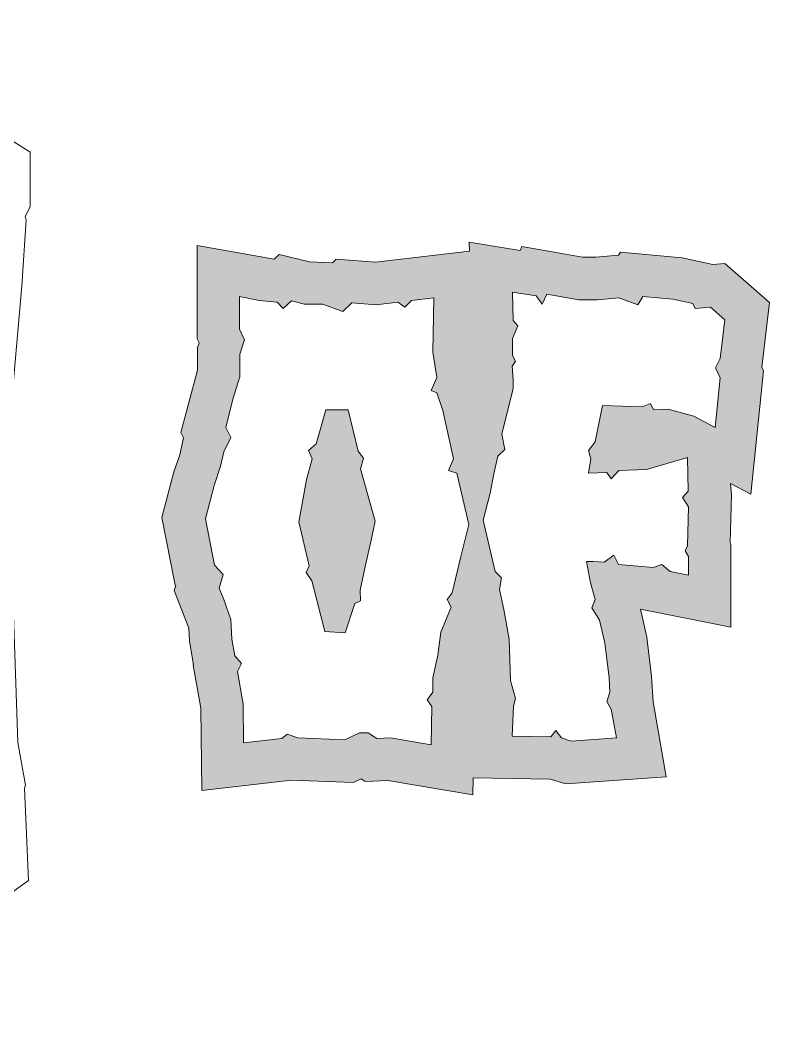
# Model space of a CAD drawing. Header units: inches. Extents: x -5.25 to 4.1, y -1.02 to 4.
# Drawn here: x -4.0489 to -3.8547, y 0.7598 to 1.0171 of the extents above; entities that cross this region are included whole.
import ezdxf

# ---------------------------------------------------------------- set-up
doc = ezdxf.new("R2010")
doc.units = ezdxf.units.IN
doc.header["$MEASUREMENT"] = 0
doc.layers.add('Layer 1', color=7, linetype='Continuous', lineweight=0)

# ---------------------------------------------------------------- blocks, each defined once
blk = doc.blocks.new('Block_45')
at = {"layer": 'Layer 1', "true_color": 0x231f20, "transparency": 33554687}
h = blk.add_hatch(color=250, dxfattribs=at)
h.dxf.hatch_style = 2
edge = h.paths.add_edge_path()
edge.add_spline(control_points=[(-3.87067, 0.93097), (-3.87067, 0.93097), (-3.87183, 0.92857), (-3.87183, 0.92857), (-3.87183, 0.92857), (-3.87067, 0.92602), (-3.87067, 0.92602), (-3.87067, 0.92602), (-3.87196, 0.91343), (-3.87196, 0.91343), (-3.87196, 0.91343), (-3.8774, 0.9163), (-3.8774, 0.9163), (-3.8774, 0.9163), (-3.88388, 0.91805), (-3.88388, 0.91805), (-3.88388, 0.91805), (-3.88763, 0.91789), (-3.88763, 0.91789), (-3.88763, 0.91789), (-3.88841, 0.91949), (-3.88841, 0.91949), (-3.88841, 0.91949), (-3.89049, 0.91869), (-3.89049, 0.91869), (-3.89049, 0.91869), (-3.90059, 0.91901), (-3.90059, 0.91901), (-3.90059, 0.91901), (-3.90253, 0.90976), (-3.90253, 0.90976), (-3.90253, 0.90976), (-3.90421, 0.90753), (-3.90421, 0.90753), (-3.90421, 0.90753), (-3.90357, 0.90546), (-3.90357, 0.90546), (-3.90357, 0.90546), (-3.90421, 0.90179), (-3.90421, 0.90179), (-3.90421, 0.90179), (-3.89955, 0.90195), (-3.89955, 0.90195), (-3.89955, 0.90195), (-3.89839, 0.90036), (-3.89839, 0.90036), (-3.89839, 0.90036), (-3.89644, 0.90243), (-3.89644, 0.90243), (-3.89644, 0.90243), (-3.88945, 0.90275), (-3.88945, 0.90275), (-3.88945, 0.90275), (-3.87896, 0.90578), (-3.87896, 0.90578), (-3.87896, 0.90578), (-3.87883, 0.89717), (-3.87883, 0.89717), (-3.87883, 0.89717), (-3.88025, 0.89558), (-3.88025, 0.89558), (-3.88025, 0.89558), (-3.8787, 0.89318), (-3.8787, 0.89318), (-3.8787, 0.89318), (-3.87896, 0.8833), (-3.87896, 0.8833), (-3.87896, 0.8833), (-3.87961, 0.88202), (-3.87961, 0.88202), (-3.87961, 0.88202), (-3.8787, 0.88059), (-3.8787, 0.88059), (-3.8787, 0.88059), (-3.8787, 0.87581), (-3.8787, 0.87581), (-3.8787, 0.87581), (-3.88336, 0.87676), (-3.88336, 0.87676), (-3.88336, 0.87676), (-3.88556, 0.87852), (-3.88556, 0.87852), (-3.88556, 0.87852), (-3.88776, 0.87772), (-3.88776, 0.87772), (-3.88776, 0.87772), (-3.89657, 0.87852), (-3.89657, 0.87852), (-3.89657, 0.87852), (-3.89774, 0.88091), (-3.89774, 0.88091), (-3.89774, 0.88091), (-3.9002, 0.87915), (-3.9002, 0.87915), (-3.9002, 0.87915), (-3.90292, 0.87931), (-3.90292, 0.87931), (-3.90292, 0.87931), (-3.90473, 0.87931), (-3.90473, 0.87931), (-3.90473, 0.87931), (-3.9037, 0.87389), (-3.9037, 0.87389), (-3.9037, 0.87389), (-3.90253, 0.86959), (-3.90253, 0.86959), (-3.90253, 0.86959), (-3.90331, 0.86752), (-3.90331, 0.86752), (-3.90331, 0.86752), (-3.90137, 0.86433), (-3.90137, 0.86433), (-3.90137, 0.86433), (-3.90007, 0.85859), (-3.90007, 0.85859), (-3.90007, 0.85859), (-3.8989, 0.84966), (-3.8989, 0.84966), (-3.8989, 0.84966), (-3.89878, 0.84599), (-3.89878, 0.84599), (-3.89878, 0.84599), (-3.89955, 0.8436), (-3.89955, 0.8436), (-3.89955, 0.8436), (-3.89839, 0.84169), (-3.89839, 0.84169), (-3.89839, 0.84169), (-3.89709, 0.83436), (-3.89709, 0.83436), (-3.89709, 0.83436), (-3.90862, 0.83356), (-3.90862, 0.83356), (-3.90862, 0.83356), (-3.91108, 0.83436), (-3.91108, 0.83436), (-3.91108, 0.83436), (-3.9125, 0.83627), (-3.9125, 0.83627), (-3.9125, 0.83627), (-3.9138, 0.83467), (-3.9138, 0.83467), (-3.9138, 0.83467), (-3.92365, 0.83483), (-3.92365, 0.83483), (-3.92365, 0.83483), (-3.92326, 0.84248), (-3.92326, 0.84248), (-3.92326, 0.84248), (-3.92274, 0.8444), (-3.92274, 0.8444), (-3.92274, 0.8444), (-3.92403, 0.84902), (-3.92403, 0.84902), (-3.92403, 0.84902), (-3.92442, 0.85954), (-3.92442, 0.85954), (-3.92442, 0.85954), (-3.92572, 0.86704), (-3.92572, 0.86704), (-3.92572, 0.86704), (-3.92688, 0.87214), (-3.92688, 0.87214), (-3.92688, 0.87214), (-3.92636, 0.87517), (-3.92636, 0.87517), (-3.92636, 0.87517), (-3.92792, 0.87676), (-3.92792, 0.87676), (-3.92792, 0.87676), (-3.93103, 0.88984), (-3.93103, 0.88984), (-3.93103, 0.88984), (-3.92921, 0.89669), (-3.92921, 0.89669), (-3.92921, 0.89669), (-3.92831, 0.90163), (-3.92831, 0.90163), (-3.92831, 0.90163), (-3.92727, 0.9061), (-3.92727, 0.9061), (-3.92727, 0.9061), (-3.92546, 0.90785), (-3.92546, 0.90785), (-3.92546, 0.90785), (-3.92624, 0.91168), (-3.92624, 0.91168), (-3.92624, 0.91168), (-3.92338, 0.92331), (-3.92338, 0.92331), (-3.92338, 0.92331), (-3.92338, 0.92555), (-3.92338, 0.92555), (-3.92338, 0.92555), (-3.92365, 0.92905), (-3.92365, 0.92905), (-3.92365, 0.92905), (-3.92274, 0.93033), (-3.92274, 0.93033), (-3.92274, 0.93033), (-3.92352, 0.93176), (-3.92352, 0.93176), (-3.92352, 0.93176), (-3.92352, 0.93607), (-3.92352, 0.93607), (-3.92352, 0.93607), (-3.92222, 0.93926), (-3.92222, 0.93926), (-3.92222, 0.93926), (-3.92338, 0.94069), (-3.92338, 0.94069), (-3.92338, 0.94069), (-3.92352, 0.94787), (-3.92352, 0.94787), (-3.92352, 0.94787), (-3.91756, 0.94691), (-3.91756, 0.94691), (-3.91756, 0.94691), (-3.916, 0.94484), (-3.916, 0.94484), (-3.916, 0.94484), (-3.91484, 0.94739), (-3.91484, 0.94739), (-3.91484, 0.94739), (-3.90668, 0.94595), (-3.90668, 0.94595), (-3.90668, 0.94595), (-3.90188, 0.94595), (-3.90188, 0.94595), (-3.90188, 0.94595), (-3.89644, 0.94643), (-3.89644, 0.94643), (-3.89644, 0.94643), (-3.89165, 0.94468), (-3.89165, 0.94468), (-3.89165, 0.94468), (-3.89036, 0.94675), (-3.89036, 0.94675), (-3.89036, 0.94675), (-3.88271, 0.94611), (-3.88271, 0.94611), (-3.88271, 0.94611), (-3.87766, 0.94499), (-3.87766, 0.94499), (-3.87766, 0.94499), (-3.87701, 0.94372), (-3.87701, 0.94372), (-3.87701, 0.94372), (-3.87313, 0.94404), (-3.87313, 0.94404), (-3.87313, 0.94404), (-3.8695, 0.94085), (-3.8695, 0.94085), (-3.8695, 0.94085), (-3.87067, 0.93097), (-3.87067, 0.93097)], knot_values=[0, 0, 0, 0, 1, 1, 1, 2, 2, 2, 3, 3, 3, 4, 4, 4, 5, 5, 5, 6, 6, 6, 7, 7, 7, 8, 8, 8, 9, 9, 9, 10, 10, 10, 11, 11, 11, 12, 12, 12, 13, 13, 13, 14, 14, 14, 15, 15, 15, 16, 16, 16, 17, 17, 17, 18, 18, 18, 19, 19, 19, 20, 20, 20, 21, 21, 21, 22, 22, 22, 23, 23, 23, 24, 24, 24, 25, 25, 25, 26, 26, 26, 27, 27, 27, 28, 28, 28, 29, 29, 29, 30, 30, 30, 31, 31, 31, 32, 32, 32, 33, 33, 33, 34, 34, 34, 35, 35, 35, 36, 36, 36, 37, 37, 37, 38, 38, 38, 39, 39, 39, 40, 40, 40, 41, 41, 41, 42, 42, 42, 43, 43, 43, 44, 44, 44, 45, 45, 45, 46, 46, 46, 47, 47, 47, 48, 48, 48, 49, 49, 49, 50, 50, 50, 51, 51, 51, 52, 52, 52, 53, 53, 53, 54, 54, 54, 55, 55, 55, 56, 56, 56, 57, 57, 57, 58, 58, 58, 59, 59, 59, 60, 60, 60, 61, 61, 61, 62, 62, 62, 63, 63, 63, 64, 64, 64, 65, 65, 65, 66, 66, 66, 67, 67, 67, 68, 68, 68, 69, 69, 69, 70, 70, 70, 71, 71, 71, 72, 72, 72, 73, 73, 73, 74, 74, 74, 75, 75, 75, 76, 76, 76, 77, 77, 77, 78, 78, 78, 79, 79, 79, 80, 80, 80, 81, 81, 81, 82, 82, 82, 83, 83, 83, 84, 84, 84, 85, 85, 85, 85], degree=3, periodic=0)
edge = h.paths.add_edge_path()
edge.add_spline(control_points=[(-3.93672, 0.88059), (-3.93672, 0.88059), (-3.93892, 0.87134), (-3.93892, 0.87134), (-3.93892, 0.87134), (-3.94022, 0.86959), (-3.94022, 0.86959), (-3.94022, 0.86959), (-3.93918, 0.86768), (-3.93918, 0.86768), (-3.93918, 0.86768), (-3.94177, 0.8613), (-3.94177, 0.8613), (-3.94177, 0.8613), (-3.94255, 0.8554), (-3.94255, 0.8554), (-3.94255, 0.8554), (-3.94384, 0.84966), (-3.94384, 0.84966), (-3.94384, 0.84966), (-3.94384, 0.84599), (-3.94384, 0.84599), (-3.94384, 0.84599), (-3.94527, 0.84408), (-3.94527, 0.84408), (-3.94527, 0.84408), (-3.9441, 0.84233), (-3.9441, 0.84233), (-3.9441, 0.84233), (-3.94423, 0.8326), (-3.94423, 0.8326), (-3.94423, 0.8326), (-3.95459, 0.83436), (-3.95459, 0.83436), (-3.95459, 0.83436), (-3.95809, 0.83419), (-3.95809, 0.83419), (-3.95809, 0.83419), (-3.96029, 0.83563), (-3.96029, 0.83563), (-3.96029, 0.83563), (-3.9625, 0.83563), (-3.9625, 0.83563), (-3.9625, 0.83563), (-3.96625, 0.83388), (-3.96625, 0.83388), (-3.96625, 0.83388), (-3.97817, 0.83436), (-3.97817, 0.83436), (-3.97817, 0.83436), (-3.98089, 0.83531), (-3.98089, 0.83531), (-3.98089, 0.83531), (-3.98232, 0.83419), (-3.98232, 0.83419), (-3.98232, 0.83419), (-3.99203, 0.83308), (-3.99203, 0.83308), (-3.99203, 0.83308), (-3.99216, 0.84296), (-3.99216, 0.84296), (-3.99216, 0.84296), (-3.99358, 0.85125), (-3.99358, 0.85125), (-3.99358, 0.85125), (-3.99255, 0.85332), (-3.99255, 0.85332), (-3.99255, 0.85332), (-3.99423, 0.85524), (-3.99423, 0.85524), (-3.99423, 0.85524), (-3.99501, 0.85954), (-3.99501, 0.85954), (-3.99501, 0.85954), (-3.99527, 0.86449), (-3.99527, 0.86449), (-3.99527, 0.86449), (-3.99708, 0.86959), (-3.99708, 0.86959), (-3.99708, 0.86959), (-3.99825, 0.87246), (-3.99825, 0.87246), (-3.99825, 0.87246), (-3.99721, 0.87597), (-3.99721, 0.87597), (-3.99721, 0.87597), (-3.99941, 0.87836), (-3.99941, 0.87836), (-3.99941, 0.87836), (-4.00174, 0.89015), (-4.00174, 0.89015), (-4.00174, 0.89015), (-3.99954, 0.8986), (-3.99954, 0.8986), (-3.99954, 0.8986), (-3.99786, 0.90354), (-3.99786, 0.90354), (-3.99786, 0.90354), (-3.99708, 0.90721), (-3.99708, 0.90721), (-3.99708, 0.90721), (-3.99527, 0.91088), (-3.99527, 0.91088), (-3.99527, 0.91088), (-3.99656, 0.91343), (-3.99656, 0.91343), (-3.99656, 0.91343), (-3.99475, 0.9206), (-3.99475, 0.9206), (-3.99475, 0.9206), (-3.99294, 0.92634), (-3.99294, 0.92634), (-3.99294, 0.92634), (-3.99294, 0.93208), (-3.99294, 0.93208), (-3.99294, 0.93208), (-3.99177, 0.93575), (-3.99177, 0.93575), (-3.99177, 0.93575), (-3.99307, 0.93846), (-3.99307, 0.93846), (-3.99307, 0.93846), (-3.99307, 0.94675), (-3.99307, 0.94675), (-3.99307, 0.94675), (-3.98802, 0.94579), (-3.98802, 0.94579), (-3.98802, 0.94579), (-3.98348, 0.94532), (-3.98348, 0.94532), (-3.98348, 0.94532), (-3.98193, 0.94372), (-3.98193, 0.94372), (-3.98193, 0.94372), (-3.97985, 0.94563), (-3.97985, 0.94563), (-3.97985, 0.94563), (-3.97649, 0.94484), (-3.97649, 0.94484), (-3.97649, 0.94484), (-3.97195, 0.94484), (-3.97195, 0.94484), (-3.97195, 0.94484), (-3.96677, 0.94292), (-3.96677, 0.94292), (-3.96677, 0.94292), (-3.96444, 0.94515), (-3.96444, 0.94515), (-3.96444, 0.94515), (-3.95822, 0.94468), (-3.95822, 0.94468), (-3.95822, 0.94468), (-3.95278, 0.94532), (-3.95278, 0.94532), (-3.95278, 0.94532), (-3.95097, 0.94404), (-3.95097, 0.94404), (-3.95097, 0.94404), (-3.94928, 0.94579), (-3.94928, 0.94579), (-3.94928, 0.94579), (-3.94359, 0.94643), (-3.94359, 0.94643), (-3.94359, 0.94643), (-3.94384, 0.93256), (-3.94384, 0.93256), (-3.94384, 0.93256), (-3.94281, 0.92618), (-3.94281, 0.92618), (-3.94281, 0.92618), (-3.94423, 0.92283), (-3.94423, 0.92283), (-3.94423, 0.92283), (-3.94281, 0.9222), (-3.94281, 0.9222), (-3.94281, 0.9222), (-3.94125, 0.91773), (-3.94125, 0.91773), (-3.94125, 0.91773), (-3.93853, 0.90546), (-3.93853, 0.90546), (-3.93853, 0.90546), (-3.93983, 0.90243), (-3.93983, 0.90243), (-3.93983, 0.90243), (-3.93776, 0.90179), (-3.93776, 0.90179), (-3.93776, 0.90179), (-3.93465, 0.88872), (-3.93465, 0.88872), (-3.93465, 0.88872), (-3.93672, 0.88059), (-3.93672, 0.88059)], knot_values=[0, 0, 0, 0, 1, 1, 1, 2, 2, 2, 3, 3, 3, 4, 4, 4, 5, 5, 5, 6, 6, 6, 7, 7, 7, 8, 8, 8, 9, 9, 9, 10, 10, 10, 11, 11, 11, 12, 12, 12, 13, 13, 13, 14, 14, 14, 15, 15, 15, 16, 16, 16, 17, 17, 17, 18, 18, 18, 19, 19, 19, 20, 20, 20, 21, 21, 21, 22, 22, 22, 23, 23, 23, 24, 24, 24, 25, 25, 25, 26, 26, 26, 27, 27, 27, 28, 28, 28, 29, 29, 29, 30, 30, 30, 31, 31, 31, 32, 32, 32, 33, 33, 33, 34, 34, 34, 35, 35, 35, 36, 36, 36, 37, 37, 37, 38, 38, 38, 39, 39, 39, 40, 40, 40, 41, 41, 41, 42, 42, 42, 43, 43, 43, 44, 44, 44, 45, 45, 45, 46, 46, 46, 47, 47, 47, 48, 48, 48, 49, 49, 49, 50, 50, 50, 51, 51, 51, 52, 52, 52, 53, 53, 53, 54, 54, 54, 55, 55, 55, 56, 56, 56, 57, 57, 57, 58, 58, 58, 59, 59, 59, 60, 60, 60, 61, 61, 61, 62, 62, 62, 63, 63, 63, 64, 64, 64, 64], degree=3, periodic=0)
edge = h.paths.add_edge_path()
edge.add_spline(control_points=[(-3.85812, 0.94522), (-3.85812, 0.94522), (-3.86945, 0.95518), (-3.86945, 0.95518), (-3.86945, 0.95518), (-3.87255, 0.95492), (-3.87255, 0.95492), (-3.87255, 0.95492), (-3.88038, 0.95665), (-3.88038, 0.95665), (-3.88038, 0.95665), (-3.89602, 0.95805), (-3.89602, 0.95805), (-3.89602, 0.95805), (-3.89652, 0.95726), (-3.89652, 0.95726), (-3.89652, 0.95726), (-3.90235, 0.95675), (-3.90235, 0.95675), (-3.90235, 0.95675), (-3.90573, 0.95675), (-3.90573, 0.95675), (-3.90573, 0.95675), (-3.92118, 0.95946), (-3.92118, 0.95946), (-3.92118, 0.95946), (-3.92162, 0.95849), (-3.92162, 0.95849), (-3.92162, 0.95849), (-3.93454, 0.96057), (-3.93454, 0.96057), (-3.93454, 0.96057), (-3.93453, 0.95829), (-3.93453, 0.95829), (-3.93453, 0.95829), (-3.95844, 0.95552), (-3.95844, 0.95552), (-3.95844, 0.95552), (-3.96842, 0.95628), (-3.96842, 0.95628), (-3.96842, 0.95628), (-3.96936, 0.95538), (-3.96936, 0.95538), (-3.96936, 0.95538), (-3.97523, 0.95563), (-3.97523, 0.95563), (-3.97523, 0.95563), (-3.98296, 0.95746), (-3.98296, 0.95746), (-3.98296, 0.95746), (-3.98427, 0.95625), (-3.98427, 0.95625), (-3.98427, 0.95625), (-4.00386, 0.95978), (-4.00386, 0.95978), (-4.00386, 0.95978), (-4.00386, 0.93601), (-4.00386, 0.93601), (-4.00386, 0.93601), (-4.00335, 0.93495), (-4.00335, 0.93495), (-4.00335, 0.93495), (-4.00373, 0.93376), (-4.00373, 0.93376), (-4.00373, 0.93376), (-4.00373, 0.92801), (-4.00373, 0.92801), (-4.00373, 0.92801), (-4.00802, 0.91216), (-4.00802, 0.91216), (-4.00802, 0.91216), (-4.00734, 0.91082), (-4.00734, 0.91082), (-4.00734, 0.91082), (-4.00828, 0.90641), (-4.00828, 0.90641), (-4.00828, 0.90641), (-4.00976, 0.90208), (-4.00976, 0.90208), (-4.00976, 0.90208), (-4.01281, 0.89048), (-4.01281, 0.89048), (-4.01281, 0.89048), (-4.00941, 0.87328), (-4.00941, 0.87328), (-4.00941, 0.87328), (-4.00929, 0.87316), (-4.00929, 0.87316), (-4.00929, 0.87316), (-4.00967, 0.87189), (-4.00967, 0.87189), (-4.00967, 0.87189), (-4.00597, 0.86235), (-4.00597, 0.86235), (-4.00597, 0.86235), (-4.00579, 0.85897), (-4.00579, 0.85897), (-4.00579, 0.85897), (-4.00479, 0.85297), (-4.00479, 0.85297), (-4.00479, 0.85297), (-4.00482, 0.85291), (-4.00482, 0.85291), (-4.00482, 0.85291), (-4.00294, 0.84197), (-4.00294, 0.84197), (-4.00294, 0.84197), (-4.00267, 0.821), (-4.00267, 0.821), (-4.00267, 0.821), (-3.97978, 0.82362), (-3.97978, 0.82362), (-3.97978, 0.82362), (-3.96407, 0.82299), (-3.96407, 0.82299), (-3.96407, 0.82299), (-3.96209, 0.82391), (-3.96209, 0.82391), (-3.96209, 0.82391), (-3.96108, 0.82325), (-3.96108, 0.82325), (-3.96108, 0.82325), (-3.95525, 0.82352), (-3.95525, 0.82352), (-3.95525, 0.82352), (-3.93361, 0.81985), (-3.93361, 0.81985), (-3.93361, 0.81985), (-3.93352, 0.82419), (-3.93352, 0.82419), (-3.93352, 0.82419), (-3.91397, 0.82388), (-3.91397, 0.82388), (-3.91397, 0.82388), (-3.90996, 0.82264), (-3.90996, 0.82264), (-3.90996, 0.82264), (-3.88438, 0.82442), (-3.88438, 0.82442), (-3.88438, 0.82442), (-3.88776, 0.84356), (-3.88776, 0.84356), (-3.88776, 0.84356), (-3.88812, 0.85004), (-3.88812, 0.85004), (-3.88812, 0.85004), (-3.88937, 0.85999), (-3.88937, 0.85999), (-3.88937, 0.85999), (-3.89094, 0.86717), (-3.89094, 0.86717), (-3.89094, 0.86717), (-3.86791, 0.86258), (-3.86791, 0.86258), (-3.86791, 0.86258), (-3.86791, 0.88371), (-3.86791, 0.88371), (-3.86791, 0.88371), (-3.86814, 0.88408), (-3.86814, 0.88408), (-3.86814, 0.88408), (-3.86782, 0.89625), (-3.86782, 0.89625), (-3.86782, 0.89625), (-3.86806, 0.89918), (-3.86806, 0.89918), (-3.86806, 0.89918), (-3.86286, 0.89643), (-3.86286, 0.89643), (-3.86286, 0.89643), (-3.85963, 0.92784), (-3.85963, 0.92784), (-3.85963, 0.92784), (-3.86006, 0.92877), (-3.86006, 0.92877), (-3.86006, 0.92877), (-3.85812, 0.94522), (-3.85812, 0.94522)], knot_values=[0, 0, 0, 0, 1, 1, 1, 2, 2, 2, 3, 3, 3, 4, 4, 4, 5, 5, 5, 6, 6, 6, 7, 7, 7, 8, 8, 8, 9, 9, 9, 10, 10, 10, 11, 11, 11, 12, 12, 12, 13, 13, 13, 14, 14, 14, 15, 15, 15, 16, 16, 16, 17, 17, 17, 18, 18, 18, 19, 19, 19, 20, 20, 20, 21, 21, 21, 22, 22, 22, 23, 23, 23, 24, 24, 24, 25, 25, 25, 26, 26, 26, 27, 27, 27, 28, 28, 28, 29, 29, 29, 30, 30, 30, 31, 31, 31, 32, 32, 32, 33, 33, 33, 34, 34, 34, 35, 35, 35, 36, 36, 36, 37, 37, 37, 38, 38, 38, 39, 39, 39, 40, 40, 40, 41, 41, 41, 42, 42, 42, 43, 43, 43, 44, 44, 44, 45, 45, 45, 46, 46, 46, 47, 47, 47, 48, 48, 48, 49, 49, 49, 50, 50, 50, 51, 51, 51, 52, 52, 52, 53, 53, 53, 54, 54, 54, 55, 55, 55, 56, 56, 56, 57, 57, 57, 58, 58, 58, 59, 59, 59, 59], degree=3, periodic=0)
h = blk.add_hatch(color=250, dxfattribs=at)
h.dxf.hatch_style = 2
h.paths.add_polyline_path([(-3.96146, 0.90562), (-3.96288, 0.90737), (-3.96535, 0.91789), (-3.97105, 0.91789), (-3.97351, 0.90928), (-3.97545, 0.90753), (-3.97454, 0.90546), (-3.97597, 0.9002), (-3.97714, 0.89398), (-3.97791, 0.88936), (-3.97532, 0.87819), (-3.9761, 0.87645), (-3.97467, 0.87437), (-3.97338, 0.86943), (-3.97131, 0.86146), (-3.96612, 0.86114), (-3.96366, 0.86863), (-3.96224, 0.86927), (-3.96237, 0.87198), (-3.96094, 0.87836), (-3.95952, 0.88474), (-3.95848, 0.88952), (-3.96224, 0.90291)])
at = {"layer": 'Layer 1'}
blk.add_lwpolyline([(-3.96146, 0.90562), (-3.96288, 0.90737), (-3.96535, 0.91789), (-3.97105, 0.91789), (-3.97351, 0.90928), (-3.97545, 0.90753), (-3.97454, 0.90546), (-3.97597, 0.9002), (-3.97714, 0.89398), (-3.97791, 0.88936), (-3.97532, 0.87819), (-3.9761, 0.87645), (-3.97467, 0.87437), (-3.97338, 0.86943), (-3.97131, 0.86146), (-3.96612, 0.86114), (-3.96366, 0.86863), (-3.96224, 0.86927), (-3.96237, 0.87198), (-3.96094, 0.87836), (-3.95952, 0.88474), (-3.95848, 0.88952), (-3.96224, 0.90291)], close=True, dxfattribs=at)
for points, knots in [([(-4.04638, 0.98351), (-4.04638, 0.98351), (-4.05965, 0.99189), (-4.05965, 0.99189), (-4.05965, 0.99189), (-4.07271, 0.99696), (-4.07271, 0.99696), (-4.07271, 0.99696), (-4.07377, 0.99587), (-4.07377, 0.99587), (-4.07377, 0.99587), (-4.08448, 0.99731), (-4.08448, 0.99731), (-4.08448, 0.99731), (-4.10021, 0.998), (-4.10021, 0.998), (-4.10021, 0.998), (-4.10667, 0.99661), (-4.10667, 0.99661), (-4.10667, 0.99661), (-4.10825, 0.99617), (-4.10825, 0.99617), (-4.10825, 0.99617), (-4.10853, 0.99646), (-4.10853, 0.99646), (-4.10853, 0.99646), (-4.11326, 0.99601), (-4.11326, 0.99601), (-4.11326, 0.99601), (-4.11479, 0.99685), (-4.11479, 0.99685), (-4.11479, 0.99685), (-4.13177, 0.99685), (-4.13177, 0.99685), (-4.13177, 0.99685), (-4.13608, 0.99725), (-4.13608, 0.99725), (-4.13608, 0.99725), (-4.14036, 0.99865), (-4.14036, 0.99865), (-4.14036, 0.99865), (-4.14336, 0.99839), (-4.14336, 0.99839), (-4.14336, 0.99839), (-4.15756, 1.00338), (-4.15756, 1.00338), (-4.15756, 1.00338), (-4.15777, 1.0055), (-4.15777, 1.0055), (-4.15777, 1.0055), (-4.16035, 1.00436), (-4.16035, 1.00436), (-4.16035, 1.00436), (-4.16156, 1.00478), (-4.16156, 1.00478), (-4.16156, 1.00478), (-4.16157, 1.00382), (-4.16157, 1.00382), (-4.16157, 1.00382), (-4.17821, 0.99647), (-4.17821, 0.99647), (-4.17821, 0.99647), (-4.18999, 0.99593), (-4.18999, 0.99593), (-4.18999, 0.99593), (-4.19186, 0.99747), (-4.19186, 0.99747), (-4.19186, 0.99747), (-4.20029, 0.99558), (-4.20029, 0.99558), (-4.20029, 0.99558), (-4.2224, 0.99743), (-4.2224, 0.99743), (-4.2224, 0.99743), (-4.24903, 0.99547), (-4.24903, 0.99547), (-4.24903, 0.99547), (-4.24997, 0.99327), (-4.24997, 0.99327), (-4.24997, 0.99327), (-4.25497, 0.99224), (-4.25497, 0.99224), (-4.25497, 0.99224), (-4.27094, 0.98553), (-4.27094, 0.98553), (-4.27094, 0.98553), (-4.26892, 0.95231), (-4.26892, 0.95231), (-4.26892, 0.95231), (-4.26902, 0.95206), (-4.26902, 0.95206), (-4.26902, 0.95206), (-4.26382, 0.91528), (-4.26382, 0.91528), (-4.26382, 0.91528), (-4.2449, 0.92492), (-4.2449, 0.92492), (-4.2449, 0.92492), (-4.23575, 0.92737), (-4.23575, 0.92737), (-4.23575, 0.92737), (-4.2281, 0.92896), (-4.2281, 0.92896), (-4.2281, 0.92896), (-4.23361, 0.91905), (-4.23361, 0.91905), (-4.23361, 0.91905), (-4.23332, 0.91752), (-4.23332, 0.91752), (-4.23332, 0.91752), (-4.23407, 0.91701), (-4.23407, 0.91701), (-4.23407, 0.91701), (-4.24912, 0.88923), (-4.24912, 0.88923), (-4.24912, 0.88923), (-4.24962, 0.88613), (-4.24962, 0.88613), (-4.24962, 0.88613), (-4.25235, 0.88401), (-4.25235, 0.88401), (-4.25235, 0.88401), (-4.25834, 0.87262), (-4.25834, 0.87262), (-4.25834, 0.87262), (-4.26206, 0.86385), (-4.26206, 0.86385), (-4.26206, 0.86385), (-4.26223, 0.86358), (-4.26223, 0.86358), (-4.26223, 0.86358), (-4.26116, 0.87402), (-4.26116, 0.87402), (-4.26116, 0.87402), (-4.2604, 0.89256), (-4.2604, 0.89256), (-4.2604, 0.89256), (-4.26725, 0.91181), (-4.26725, 0.91181), (-4.26725, 0.91181), (-4.26869, 0.91873), (-4.26869, 0.91873), (-4.26869, 0.91873), (-4.27469, 0.94283), (-4.27469, 0.94283), (-4.27469, 0.94283), (-4.27515, 0.94647), (-4.27515, 0.94647), (-4.27515, 0.94647), (-4.27494, 0.9513), (-4.27494, 0.9513), (-4.27494, 0.9513), (-4.27746, 0.97463), (-4.27746, 0.97463), (-4.27746, 0.97463), (-4.27817, 0.97496), (-4.27817, 0.97496), (-4.27817, 0.97496), (-4.27632, 1.00141), (-4.27632, 1.00141), (-4.27632, 1.00141), (-4.31548, 0.99735), (-4.31548, 0.99735), (-4.31548, 0.99735), (-4.31574, 0.99694), (-4.31574, 0.99694), (-4.31574, 0.99694), (-4.31883, 0.99661), (-4.31883, 0.99661), (-4.31883, 0.99661), (-4.32891, 0.99708), (-4.32891, 0.99708), (-4.32891, 0.99708), (-4.33498, 0.99763), (-4.33498, 0.99763), (-4.33498, 0.99763), (-4.3358, 0.99927), (-4.3358, 0.99927), (-4.3358, 0.99927), (-4.35096, 0.99877), (-4.35096, 0.99877), (-4.35096, 0.99877), (-4.36783, 0.99661), (-4.36783, 0.99661), (-4.36783, 0.99661), (-4.36879, 0.99491), (-4.36879, 0.99491), (-4.36879, 0.99491), (-4.38474, 0.99004), (-4.38474, 0.99004), (-4.38474, 0.99004), (-4.39513, 0.98253), (-4.39513, 0.98253), (-4.39513, 0.98253), (-4.3917, 0.95673), (-4.3917, 0.95673), (-4.3917, 0.95673), (-4.39136, 0.95658), (-4.39136, 0.95658), (-4.39136, 0.95658), (-4.3915, 0.95367), (-4.3915, 0.95367), (-4.3915, 0.95367), (-4.38994, 0.93878), (-4.38994, 0.93878), (-4.38994, 0.93878), (-4.38896, 0.93823), (-4.38896, 0.93823), (-4.38896, 0.93823), (-4.38678, 0.91612), (-4.38678, 0.91612), (-4.38678, 0.91612), (-4.38179, 0.91768), (-4.38179, 0.91768), (-4.38179, 0.91768), (-4.38381, 0.90945), (-4.38381, 0.90945), (-4.38381, 0.90945), (-4.38558, 0.90538), (-4.38558, 0.90538), (-4.38558, 0.90538), (-4.39125, 0.92857), (-4.39125, 0.92857), (-4.39125, 0.92857), (-4.39223, 0.92943), (-4.39223, 0.92943), (-4.39223, 0.92943), (-4.39198, 0.93066), (-4.39198, 0.93066), (-4.39198, 0.93066), (-4.39654, 0.96069), (-4.39654, 0.96069), (-4.39654, 0.96069), (-4.39703, 0.96123), (-4.39703, 0.96123), (-4.39703, 0.96123), (-4.39617, 0.96393), (-4.39617, 0.96393), (-4.39617, 0.96393), (-4.3978, 0.97697), (-4.3978, 0.97697), (-4.3978, 0.97697), (-4.40334, 1.00392), (-4.40334, 1.00392), (-4.40334, 1.00392), (-4.42593, 0.99825), (-4.42593, 0.99825), (-4.42593, 0.99825), (-4.43648, 0.99599), (-4.43648, 0.99599), (-4.43648, 0.99599), (-4.44457, 0.9975), (-4.44457, 0.9975), (-4.44457, 0.9975), (-4.45608, 0.99638), (-4.45608, 0.99638), (-4.45608, 0.99638), (-4.46607, 0.99243), (-4.46607, 0.99243), (-4.46607, 0.99243), (-4.47288, 0.98492), (-4.47288, 0.98492), (-4.47288, 0.98492), (-4.47693, 0.98915), (-4.47693, 0.98915), (-4.47693, 0.98915), (-4.49023, 0.99905), (-4.49023, 0.99905), (-4.49023, 0.99905), (-4.49266, 0.99755), (-4.49266, 0.99755), (-4.49266, 0.99755), (-4.50662, 0.99966), (-4.50662, 0.99966), (-4.50662, 0.99966), (-4.51383, 0.99908), (-4.51383, 0.99908), (-4.51383, 0.99908), (-4.51997, 0.99967), (-4.51997, 0.99967), (-4.51997, 0.99967), (-4.52586, 0.99881), (-4.52586, 0.99881), (-4.52586, 0.99881), (-4.52674, 1.00039), (-4.52674, 1.00039), (-4.52674, 1.00039), (-4.54576, 0.99361), (-4.54576, 0.99361), (-4.54576, 0.99361), (-4.55435, 0.99018), (-4.55435, 0.99018), (-4.55435, 0.99018), (-4.57467, 0.98125), (-4.57467, 0.98125), (-4.57467, 0.98125), (-4.56908, 0.95144), (-4.56908, 0.95144), (-4.56908, 0.95144), (-4.56071, 0.91513), (-4.56071, 0.91513), (-4.56071, 0.91513), (-4.55613, 0.9173), (-4.55613, 0.9173), (-4.55613, 0.9173), (-4.56315, 0.89147), (-4.56315, 0.89147), (-4.56315, 0.89147), (-4.56146, 0.87034), (-4.56146, 0.87034), (-4.56146, 0.87034), (-4.56125, 0.86078), (-4.56125, 0.86078), (-4.56125, 0.86078), (-4.56158, 0.84988), (-4.56158, 0.84988), (-4.56158, 0.84988), (-4.56086, 0.84892), (-4.56086, 0.84892), (-4.56086, 0.84892), (-4.56174, 0.84401), (-4.56174, 0.84401), (-4.56174, 0.84401), (-4.56237, 0.83342), (-4.56237, 0.83342), (-4.56237, 0.83342), (-4.56128, 0.81342), (-4.56128, 0.81342), (-4.56128, 0.81342), (-4.56244, 0.8126), (-4.56244, 0.8126), (-4.56244, 0.8126), (-4.56092, 0.78399), (-4.56092, 0.78399), (-4.56092, 0.78399), (-4.52243, 0.78352), (-4.52243, 0.78352), (-4.52243, 0.78352), (-4.5222, 0.78385), (-4.5222, 0.78385), (-4.5222, 0.78385), (-4.49649, 0.78288), (-4.49649, 0.78288), (-4.49649, 0.78288), (-4.4966, 0.78497), (-4.4966, 0.78497), (-4.4966, 0.78497), (-4.46375, 0.78333), (-4.46375, 0.78333), (-4.46375, 0.78333), (-4.46333, 0.78385), (-4.46333, 0.78385), (-4.46333, 0.78385), (-4.43671, 0.78479), (-4.43671, 0.78479), (-4.43671, 0.78479), (-4.43671, 0.78497), (-4.43671, 0.78497), (-4.43671, 0.78497), (-4.40625, 0.78427), (-4.40625, 0.78427), (-4.40625, 0.78427), (-4.40589, 0.78488), (-4.40589, 0.78488), (-4.40589, 0.78488), (-4.38791, 0.7842), (-4.38791, 0.7842), (-4.38791, 0.7842), (-4.38791, 0.78386), (-4.38791, 0.78386), (-4.38791, 0.78386), (-4.35548, 0.78386), (-4.35548, 0.78386), (-4.35548, 0.78386), (-4.35514, 0.78461), (-4.35514, 0.78461), (-4.35514, 0.78461), (-4.34246, 0.78291), (-4.34246, 0.78291), (-4.34246, 0.78291), (-4.34077, 0.78487), (-4.34077, 0.78487), (-4.34077, 0.78487), (-4.32158, 0.78201), (-4.32158, 0.78201), (-4.32158, 0.78201), (-4.32174, 0.78449), (-4.32174, 0.78449), (-4.32174, 0.78449), (-4.29454, 0.78406), (-4.29454, 0.78406), (-4.29454, 0.78406), (-4.29375, 0.78496), (-4.29375, 0.78496), (-4.29375, 0.78496), (-4.28826, 0.78361), (-4.28826, 0.78361), (-4.28826, 0.78361), (-4.28576, 0.78464), (-4.28576, 0.78464), (-4.28576, 0.78464), (-4.26848, 0.78447), (-4.26848, 0.78447), (-4.26848, 0.78447), (-4.26828, 0.77856), (-4.26828, 0.77856), (-4.26828, 0.77856), (-4.25093, 0.78203), (-4.25093, 0.78203), (-4.25093, 0.78203), (-4.23609, 0.78333), (-4.23609, 0.78333), (-4.23609, 0.78333), (-4.22891, 0.78358), (-4.22891, 0.78358), (-4.22891, 0.78358), (-4.21799, 0.7833), (-4.21799, 0.7833), (-4.21799, 0.7833), (-4.21752, 0.78335), (-4.21752, 0.78335), (-4.21752, 0.78335), (-4.21693, 0.78191), (-4.21693, 0.78191), (-4.21693, 0.78191), (-4.18993, 0.78334), (-4.18993, 0.78334), (-4.18993, 0.78334), (-4.18298, 0.78423), (-4.18298, 0.78423), (-4.18298, 0.78423), (-4.17152, 0.78686), (-4.17152, 0.78686), (-4.17152, 0.78686), (-4.17116, 0.78786), (-4.17116, 0.78786), (-4.17116, 0.78786), (-4.16587, 0.78933), (-4.16587, 0.78933), (-4.16587, 0.78933), (-4.1617, 0.79313), (-4.1617, 0.79313), (-4.1617, 0.79313), (-4.16219, 0.77682), (-4.16219, 0.77682), (-4.16219, 0.77682), (-4.13956, 0.78215), (-4.13956, 0.78215), (-4.13956, 0.78215), (-4.12752, 0.78424), (-4.12752, 0.78424), (-4.12752, 0.78424), (-4.12592, 0.78359), (-4.12592, 0.78359), (-4.12592, 0.78359), (-4.1214, 0.7836), (-4.1214, 0.7836), (-4.1214, 0.7836), (-4.11124, 0.78333), (-4.11124, 0.78333), (-4.11124, 0.78333), (-4.10121, 0.78278), (-4.10121, 0.78278), (-4.10121, 0.78278), (-4.08323, 0.78277), (-4.08323, 0.78277), (-4.08323, 0.78277), (-4.08225, 0.7839), (-4.08225, 0.7839), (-4.08225, 0.7839), (-4.07591, 0.78415), (-4.07591, 0.78415), (-4.07591, 0.78415), (-4.06116, 0.78776), (-4.06116, 0.78776), (-4.06116, 0.78776), (-4.0468, 0.79807), (-4.0468, 0.79807), (-4.0468, 0.79807), (-4.04783, 0.8216), (-4.04783, 0.8216), (-4.04783, 0.8216), (-4.04754, 0.8223), (-4.04754, 0.8223), (-4.04754, 0.8223), (-4.04954, 0.83317), (-4.04954, 0.83317), (-4.04954, 0.83317), (-4.0506, 0.86569), (-4.0506, 0.86569), (-4.0506, 0.86569), (-4.06212, 0.86118), (-4.06212, 0.86118), (-4.06212, 0.86118), (-4.06242, 0.8747), (-4.06242, 0.8747), (-4.06242, 0.8747), (-4.06284, 0.87934), (-4.06284, 0.87934), (-4.06284, 0.87934), (-4.06187, 0.89534), (-4.06187, 0.89534), (-4.06187, 0.89534), (-4.06251, 0.89593), (-4.06251, 0.89593), (-4.06251, 0.89593), (-4.06219, 0.89853), (-4.06219, 0.89853), (-4.06219, 0.89853), (-4.06245, 0.91953), (-4.06245, 0.91953), (-4.06245, 0.91953), (-4.05153, 0.91472), (-4.05153, 0.91472), (-4.05153, 0.91472), (-4.04845, 0.94948), (-4.04845, 0.94948), (-4.04845, 0.94948), (-4.04847, 0.94951), (-4.04847, 0.94951), (-4.04847, 0.94951), (-4.04738, 0.96631), (-4.04738, 0.96631), (-4.04738, 0.96631), (-4.04761, 0.96703), (-4.04761, 0.96703), (-4.04761, 0.96703), (-4.04638, 0.96972), (-4.04638, 0.96972), (-4.04638, 0.96972), (-4.04638, 0.98351), (-4.04638, 0.98351)], [0, 0, 0, 0, 1, 1, 1, 2, 2, 2, 3, 3, 3, 4, 4, 4, 5, 5, 5, 6, 6, 6, 7, 7, 7, 8, 8, 8, 9, 9, 9, 10, 10, 10, 11, 11, 11, 12, 12, 12, 13, 13, 13, 14, 14, 14, 15, 15, 15, 16, 16, 16, 17, 17, 17, 18, 18, 18, 19, 19, 19, 20, 20, 20, 21, 21, 21, 22, 22, 22, 23, 23, 23, 24, 24, 24, 25, 25, 25, 26, 26, 26, 27, 27, 27, 28, 28, 28, 29, 29, 29, 30, 30, 30, 31, 31, 31, 32, 32, 32, 33, 33, 33, 34, 34, 34, 35, 35, 35, 36, 36, 36, 37, 37, 37, 38, 38, 38, 39, 39, 39, 40, 40, 40, 41, 41, 41, 42, 42, 42, 43, 43, 43, 44, 44, 44, 45, 45, 45, 46, 46, 46, 47, 47, 47, 48, 48, 48, 49, 49, 49, 50, 50, 50, 51, 51, 51, 52, 52, 52, 53, 53, 53, 54, 54, 54, 55, 55, 55, 56, 56, 56, 57, 57, 57, 58, 58, 58, 59, 59, 59, 60, 60, 60, 61, 61, 61, 62, 62, 62, 63, 63, 63, 64, 64, 64, 65, 65, 65, 66, 66, 66, 67, 67, 67, 68, 68, 68, 69, 69, 69, 70, 70, 70, 71, 71, 71, 72, 72, 72, 73, 73, 73, 74, 74, 74, 75, 75, 75, 76, 76, 76, 77, 77, 77, 78, 78, 78, 79, 79, 79, 80, 80, 80, 81, 81, 81, 82, 82, 82, 83, 83, 83, 84, 84, 84, 85, 85, 85, 86, 86, 86, 87, 87, 87, 88, 88, 88, 89, 89, 89, 90, 90, 90, 91, 91, 91, 92, 92, 92, 93, 93, 93, 94, 94, 94, 95, 95, 95, 96, 96, 96, 97, 97, 97, 98, 98, 98, 99, 99, 99, 100, 100, 100, 101, 101, 101, 102, 102, 102, 103, 103, 103, 104, 104, 104, 105, 105, 105, 106, 106, 106, 107, 107, 107, 108, 108, 108, 109, 109, 109, 110, 110, 110, 111, 111, 111, 112, 112, 112, 113, 113, 113, 114, 114, 114, 115, 115, 115, 116, 116, 116, 117, 117, 117, 118, 118, 118, 119, 119, 119, 120, 120, 120, 121, 121, 121, 122, 122, 122, 123, 123, 123, 124, 124, 124, 125, 125, 125, 126, 126, 126, 127, 127, 127, 128, 128, 128, 129, 129, 129, 130, 130, 130, 131, 131, 131, 132, 132, 132, 133, 133, 133, 134, 134, 134, 135, 135, 135, 136, 136, 136, 137, 137, 137, 138, 138, 138, 139, 139, 139, 140, 140, 140, 141, 141, 141, 142, 142, 142, 143, 143, 143, 144, 144, 144, 145, 145, 145, 146, 146, 146, 147, 147, 147, 148, 148, 148, 149, 149, 149, 150, 150, 150, 151, 151, 151, 152, 152, 152, 153, 153, 153, 154, 154, 154, 155, 155, 155, 156, 156, 156, 157, 157, 157, 158, 158, 158, 159, 159, 159, 160, 160, 160, 161, 161, 161, 162, 162, 162, 163, 163, 163, 164, 164, 164, 165, 165, 165, 166, 166, 166, 167, 167, 167, 168, 168, 168, 169, 169, 169, 170, 170, 170, 171, 171, 171, 172, 172, 172, 173, 173, 173, 174, 174, 174, 175, 175, 175, 176, 176, 176, 177, 177, 177, 177]), ([(-3.85812, 0.94522), (-3.85812, 0.94522), (-3.86945, 0.95518), (-3.86945, 0.95518), (-3.86945, 0.95518), (-3.87255, 0.95492), (-3.87255, 0.95492), (-3.87255, 0.95492), (-3.88038, 0.95665), (-3.88038, 0.95665), (-3.88038, 0.95665), (-3.89602, 0.95805), (-3.89602, 0.95805), (-3.89602, 0.95805), (-3.89652, 0.95726), (-3.89652, 0.95726), (-3.89652, 0.95726), (-3.90235, 0.95675), (-3.90235, 0.95675), (-3.90235, 0.95675), (-3.90573, 0.95675), (-3.90573, 0.95675), (-3.90573, 0.95675), (-3.92118, 0.95946), (-3.92118, 0.95946), (-3.92118, 0.95946), (-3.92162, 0.95849), (-3.92162, 0.95849), (-3.92162, 0.95849), (-3.93454, 0.96057), (-3.93454, 0.96057), (-3.93454, 0.96057), (-3.93453, 0.95829), (-3.93453, 0.95829), (-3.93453, 0.95829), (-3.95844, 0.95552), (-3.95844, 0.95552), (-3.95844, 0.95552), (-3.96842, 0.95628), (-3.96842, 0.95628), (-3.96842, 0.95628), (-3.96936, 0.95538), (-3.96936, 0.95538), (-3.96936, 0.95538), (-3.97523, 0.95563), (-3.97523, 0.95563), (-3.97523, 0.95563), (-3.98296, 0.95746), (-3.98296, 0.95746), (-3.98296, 0.95746), (-3.98427, 0.95625), (-3.98427, 0.95625), (-3.98427, 0.95625), (-4.00386, 0.95978), (-4.00386, 0.95978), (-4.00386, 0.95978), (-4.00386, 0.93601), (-4.00386, 0.93601), (-4.00386, 0.93601), (-4.00335, 0.93495), (-4.00335, 0.93495), (-4.00335, 0.93495), (-4.00373, 0.93376), (-4.00373, 0.93376), (-4.00373, 0.93376), (-4.00373, 0.92801), (-4.00373, 0.92801), (-4.00373, 0.92801), (-4.00802, 0.91216), (-4.00802, 0.91216), (-4.00802, 0.91216), (-4.00734, 0.91082), (-4.00734, 0.91082), (-4.00734, 0.91082), (-4.00828, 0.90641), (-4.00828, 0.90641), (-4.00828, 0.90641), (-4.00976, 0.90208), (-4.00976, 0.90208), (-4.00976, 0.90208), (-4.01281, 0.89048), (-4.01281, 0.89048), (-4.01281, 0.89048), (-4.00941, 0.87328), (-4.00941, 0.87328), (-4.00941, 0.87328), (-4.00929, 0.87316), (-4.00929, 0.87316), (-4.00929, 0.87316), (-4.00967, 0.87189), (-4.00967, 0.87189), (-4.00967, 0.87189), (-4.00597, 0.86235), (-4.00597, 0.86235), (-4.00597, 0.86235), (-4.00579, 0.85897), (-4.00579, 0.85897), (-4.00579, 0.85897), (-4.00479, 0.85297), (-4.00479, 0.85297), (-4.00479, 0.85297), (-4.00482, 0.85291), (-4.00482, 0.85291), (-4.00482, 0.85291), (-4.00294, 0.84197), (-4.00294, 0.84197), (-4.00294, 0.84197), (-4.00267, 0.821), (-4.00267, 0.821), (-4.00267, 0.821), (-3.97978, 0.82362), (-3.97978, 0.82362), (-3.97978, 0.82362), (-3.96407, 0.82299), (-3.96407, 0.82299), (-3.96407, 0.82299), (-3.96209, 0.82391), (-3.96209, 0.82391), (-3.96209, 0.82391), (-3.96108, 0.82325), (-3.96108, 0.82325), (-3.96108, 0.82325), (-3.95525, 0.82352), (-3.95525, 0.82352), (-3.95525, 0.82352), (-3.93361, 0.81985), (-3.93361, 0.81985), (-3.93361, 0.81985), (-3.93352, 0.82419), (-3.93352, 0.82419), (-3.93352, 0.82419), (-3.91397, 0.82388), (-3.91397, 0.82388), (-3.91397, 0.82388), (-3.90996, 0.82264), (-3.90996, 0.82264), (-3.90996, 0.82264), (-3.88438, 0.82442), (-3.88438, 0.82442), (-3.88438, 0.82442), (-3.88776, 0.84356), (-3.88776, 0.84356), (-3.88776, 0.84356), (-3.88812, 0.85004), (-3.88812, 0.85004), (-3.88812, 0.85004), (-3.88937, 0.85999), (-3.88937, 0.85999), (-3.88937, 0.85999), (-3.89094, 0.86717), (-3.89094, 0.86717), (-3.89094, 0.86717), (-3.86791, 0.86258), (-3.86791, 0.86258), (-3.86791, 0.86258), (-3.86791, 0.88371), (-3.86791, 0.88371), (-3.86791, 0.88371), (-3.86814, 0.88408), (-3.86814, 0.88408), (-3.86814, 0.88408), (-3.86782, 0.89625), (-3.86782, 0.89625), (-3.86782, 0.89625), (-3.86806, 0.89918), (-3.86806, 0.89918), (-3.86806, 0.89918), (-3.86286, 0.89643), (-3.86286, 0.89643), (-3.86286, 0.89643), (-3.85963, 0.92784), (-3.85963, 0.92784), (-3.85963, 0.92784), (-3.86006, 0.92877), (-3.86006, 0.92877), (-3.86006, 0.92877), (-3.85812, 0.94522), (-3.85812, 0.94522)], [0, 0, 0, 0, 1, 1, 1, 2, 2, 2, 3, 3, 3, 4, 4, 4, 5, 5, 5, 6, 6, 6, 7, 7, 7, 8, 8, 8, 9, 9, 9, 10, 10, 10, 11, 11, 11, 12, 12, 12, 13, 13, 13, 14, 14, 14, 15, 15, 15, 16, 16, 16, 17, 17, 17, 18, 18, 18, 19, 19, 19, 20, 20, 20, 21, 21, 21, 22, 22, 22, 23, 23, 23, 24, 24, 24, 25, 25, 25, 26, 26, 26, 27, 27, 27, 28, 28, 28, 29, 29, 29, 30, 30, 30, 31, 31, 31, 32, 32, 32, 33, 33, 33, 34, 34, 34, 35, 35, 35, 36, 36, 36, 37, 37, 37, 38, 38, 38, 39, 39, 39, 40, 40, 40, 41, 41, 41, 42, 42, 42, 43, 43, 43, 44, 44, 44, 45, 45, 45, 46, 46, 46, 47, 47, 47, 48, 48, 48, 49, 49, 49, 50, 50, 50, 51, 51, 51, 52, 52, 52, 53, 53, 53, 54, 54, 54, 55, 55, 55, 56, 56, 56, 57, 57, 57, 58, 58, 58, 59, 59, 59, 59]), ([(-3.87067, 0.93097), (-3.87067, 0.93097), (-3.87183, 0.92857), (-3.87183, 0.92857), (-3.87183, 0.92857), (-3.87067, 0.92602), (-3.87067, 0.92602), (-3.87067, 0.92602), (-3.87196, 0.91343), (-3.87196, 0.91343), (-3.87196, 0.91343), (-3.8774, 0.9163), (-3.8774, 0.9163), (-3.8774, 0.9163), (-3.88388, 0.91805), (-3.88388, 0.91805), (-3.88388, 0.91805), (-3.88763, 0.91789), (-3.88763, 0.91789), (-3.88763, 0.91789), (-3.88841, 0.91949), (-3.88841, 0.91949), (-3.88841, 0.91949), (-3.89049, 0.91869), (-3.89049, 0.91869), (-3.89049, 0.91869), (-3.90059, 0.91901), (-3.90059, 0.91901), (-3.90059, 0.91901), (-3.90253, 0.90976), (-3.90253, 0.90976), (-3.90253, 0.90976), (-3.90421, 0.90753), (-3.90421, 0.90753), (-3.90421, 0.90753), (-3.90357, 0.90546), (-3.90357, 0.90546), (-3.90357, 0.90546), (-3.90421, 0.90179), (-3.90421, 0.90179), (-3.90421, 0.90179), (-3.89955, 0.90195), (-3.89955, 0.90195), (-3.89955, 0.90195), (-3.89839, 0.90036), (-3.89839, 0.90036), (-3.89839, 0.90036), (-3.89644, 0.90243), (-3.89644, 0.90243), (-3.89644, 0.90243), (-3.88945, 0.90275), (-3.88945, 0.90275), (-3.88945, 0.90275), (-3.87896, 0.90578), (-3.87896, 0.90578), (-3.87896, 0.90578), (-3.87883, 0.89717), (-3.87883, 0.89717), (-3.87883, 0.89717), (-3.88025, 0.89558), (-3.88025, 0.89558), (-3.88025, 0.89558), (-3.8787, 0.89318), (-3.8787, 0.89318), (-3.8787, 0.89318), (-3.87896, 0.8833), (-3.87896, 0.8833), (-3.87896, 0.8833), (-3.87961, 0.88202), (-3.87961, 0.88202), (-3.87961, 0.88202), (-3.8787, 0.88059), (-3.8787, 0.88059), (-3.8787, 0.88059), (-3.8787, 0.87581), (-3.8787, 0.87581), (-3.8787, 0.87581), (-3.88336, 0.87676), (-3.88336, 0.87676), (-3.88336, 0.87676), (-3.88556, 0.87852), (-3.88556, 0.87852), (-3.88556, 0.87852), (-3.88776, 0.87772), (-3.88776, 0.87772), (-3.88776, 0.87772), (-3.89657, 0.87852), (-3.89657, 0.87852), (-3.89657, 0.87852), (-3.89774, 0.88091), (-3.89774, 0.88091), (-3.89774, 0.88091), (-3.9002, 0.87915), (-3.9002, 0.87915), (-3.9002, 0.87915), (-3.90292, 0.87931), (-3.90292, 0.87931), (-3.90292, 0.87931), (-3.90473, 0.87931), (-3.90473, 0.87931), (-3.90473, 0.87931), (-3.9037, 0.87389), (-3.9037, 0.87389), (-3.9037, 0.87389), (-3.90253, 0.86959), (-3.90253, 0.86959), (-3.90253, 0.86959), (-3.90331, 0.86752), (-3.90331, 0.86752), (-3.90331, 0.86752), (-3.90137, 0.86433), (-3.90137, 0.86433), (-3.90137, 0.86433), (-3.90007, 0.85859), (-3.90007, 0.85859), (-3.90007, 0.85859), (-3.8989, 0.84966), (-3.8989, 0.84966), (-3.8989, 0.84966), (-3.89878, 0.84599), (-3.89878, 0.84599), (-3.89878, 0.84599), (-3.89955, 0.8436), (-3.89955, 0.8436), (-3.89955, 0.8436), (-3.89839, 0.84169), (-3.89839, 0.84169), (-3.89839, 0.84169), (-3.89709, 0.83436), (-3.89709, 0.83436), (-3.89709, 0.83436), (-3.90862, 0.83356), (-3.90862, 0.83356), (-3.90862, 0.83356), (-3.91108, 0.83436), (-3.91108, 0.83436), (-3.91108, 0.83436), (-3.9125, 0.83627), (-3.9125, 0.83627), (-3.9125, 0.83627), (-3.9138, 0.83467), (-3.9138, 0.83467), (-3.9138, 0.83467), (-3.92365, 0.83483), (-3.92365, 0.83483), (-3.92365, 0.83483), (-3.92326, 0.84248), (-3.92326, 0.84248), (-3.92326, 0.84248), (-3.92274, 0.8444), (-3.92274, 0.8444), (-3.92274, 0.8444), (-3.92403, 0.84902), (-3.92403, 0.84902), (-3.92403, 0.84902), (-3.92442, 0.85954), (-3.92442, 0.85954), (-3.92442, 0.85954), (-3.92572, 0.86704), (-3.92572, 0.86704), (-3.92572, 0.86704), (-3.92688, 0.87214), (-3.92688, 0.87214), (-3.92688, 0.87214), (-3.92636, 0.87517), (-3.92636, 0.87517), (-3.92636, 0.87517), (-3.92792, 0.87676), (-3.92792, 0.87676), (-3.92792, 0.87676), (-3.93103, 0.88984), (-3.93103, 0.88984), (-3.93103, 0.88984), (-3.92921, 0.89669), (-3.92921, 0.89669), (-3.92921, 0.89669), (-3.92831, 0.90163), (-3.92831, 0.90163), (-3.92831, 0.90163), (-3.92727, 0.9061), (-3.92727, 0.9061), (-3.92727, 0.9061), (-3.92546, 0.90785), (-3.92546, 0.90785), (-3.92546, 0.90785), (-3.92624, 0.91168), (-3.92624, 0.91168), (-3.92624, 0.91168), (-3.92338, 0.92331), (-3.92338, 0.92331), (-3.92338, 0.92331), (-3.92338, 0.92555), (-3.92338, 0.92555), (-3.92338, 0.92555), (-3.92365, 0.92905), (-3.92365, 0.92905), (-3.92365, 0.92905), (-3.92274, 0.93033), (-3.92274, 0.93033), (-3.92274, 0.93033), (-3.92352, 0.93176), (-3.92352, 0.93176), (-3.92352, 0.93176), (-3.92352, 0.93607), (-3.92352, 0.93607), (-3.92352, 0.93607), (-3.92222, 0.93926), (-3.92222, 0.93926), (-3.92222, 0.93926), (-3.92338, 0.94069), (-3.92338, 0.94069), (-3.92338, 0.94069), (-3.92352, 0.94787), (-3.92352, 0.94787), (-3.92352, 0.94787), (-3.91756, 0.94691), (-3.91756, 0.94691), (-3.91756, 0.94691), (-3.916, 0.94484), (-3.916, 0.94484), (-3.916, 0.94484), (-3.91484, 0.94739), (-3.91484, 0.94739), (-3.91484, 0.94739), (-3.90668, 0.94595), (-3.90668, 0.94595), (-3.90668, 0.94595), (-3.90188, 0.94595), (-3.90188, 0.94595), (-3.90188, 0.94595), (-3.89644, 0.94643), (-3.89644, 0.94643), (-3.89644, 0.94643), (-3.89165, 0.94468), (-3.89165, 0.94468), (-3.89165, 0.94468), (-3.89036, 0.94675), (-3.89036, 0.94675), (-3.89036, 0.94675), (-3.88271, 0.94611), (-3.88271, 0.94611), (-3.88271, 0.94611), (-3.87766, 0.94499), (-3.87766, 0.94499), (-3.87766, 0.94499), (-3.87701, 0.94372), (-3.87701, 0.94372), (-3.87701, 0.94372), (-3.87313, 0.94404), (-3.87313, 0.94404), (-3.87313, 0.94404), (-3.8695, 0.94085), (-3.8695, 0.94085), (-3.8695, 0.94085), (-3.87067, 0.93097), (-3.87067, 0.93097)], [0, 0, 0, 0, 1, 1, 1, 2, 2, 2, 3, 3, 3, 4, 4, 4, 5, 5, 5, 6, 6, 6, 7, 7, 7, 8, 8, 8, 9, 9, 9, 10, 10, 10, 11, 11, 11, 12, 12, 12, 13, 13, 13, 14, 14, 14, 15, 15, 15, 16, 16, 16, 17, 17, 17, 18, 18, 18, 19, 19, 19, 20, 20, 20, 21, 21, 21, 22, 22, 22, 23, 23, 23, 24, 24, 24, 25, 25, 25, 26, 26, 26, 27, 27, 27, 28, 28, 28, 29, 29, 29, 30, 30, 30, 31, 31, 31, 32, 32, 32, 33, 33, 33, 34, 34, 34, 35, 35, 35, 36, 36, 36, 37, 37, 37, 38, 38, 38, 39, 39, 39, 40, 40, 40, 41, 41, 41, 42, 42, 42, 43, 43, 43, 44, 44, 44, 45, 45, 45, 46, 46, 46, 47, 47, 47, 48, 48, 48, 49, 49, 49, 50, 50, 50, 51, 51, 51, 52, 52, 52, 53, 53, 53, 54, 54, 54, 55, 55, 55, 56, 56, 56, 57, 57, 57, 58, 58, 58, 59, 59, 59, 60, 60, 60, 61, 61, 61, 62, 62, 62, 63, 63, 63, 64, 64, 64, 65, 65, 65, 66, 66, 66, 67, 67, 67, 68, 68, 68, 69, 69, 69, 70, 70, 70, 71, 71, 71, 72, 72, 72, 73, 73, 73, 74, 74, 74, 75, 75, 75, 76, 76, 76, 77, 77, 77, 78, 78, 78, 79, 79, 79, 80, 80, 80, 81, 81, 81, 82, 82, 82, 83, 83, 83, 84, 84, 84, 85, 85, 85, 85]), ([(-3.93672, 0.88059), (-3.93672, 0.88059), (-3.93892, 0.87134), (-3.93892, 0.87134), (-3.93892, 0.87134), (-3.94022, 0.86959), (-3.94022, 0.86959), (-3.94022, 0.86959), (-3.93918, 0.86768), (-3.93918, 0.86768), (-3.93918, 0.86768), (-3.94177, 0.8613), (-3.94177, 0.8613), (-3.94177, 0.8613), (-3.94255, 0.8554), (-3.94255, 0.8554), (-3.94255, 0.8554), (-3.94384, 0.84966), (-3.94384, 0.84966), (-3.94384, 0.84966), (-3.94384, 0.84599), (-3.94384, 0.84599), (-3.94384, 0.84599), (-3.94527, 0.84408), (-3.94527, 0.84408), (-3.94527, 0.84408), (-3.9441, 0.84233), (-3.9441, 0.84233), (-3.9441, 0.84233), (-3.94423, 0.8326), (-3.94423, 0.8326), (-3.94423, 0.8326), (-3.95459, 0.83436), (-3.95459, 0.83436), (-3.95459, 0.83436), (-3.95809, 0.83419), (-3.95809, 0.83419), (-3.95809, 0.83419), (-3.96029, 0.83563), (-3.96029, 0.83563), (-3.96029, 0.83563), (-3.9625, 0.83563), (-3.9625, 0.83563), (-3.9625, 0.83563), (-3.96625, 0.83388), (-3.96625, 0.83388), (-3.96625, 0.83388), (-3.97817, 0.83436), (-3.97817, 0.83436), (-3.97817, 0.83436), (-3.98089, 0.83531), (-3.98089, 0.83531), (-3.98089, 0.83531), (-3.98232, 0.83419), (-3.98232, 0.83419), (-3.98232, 0.83419), (-3.99203, 0.83308), (-3.99203, 0.83308), (-3.99203, 0.83308), (-3.99216, 0.84296), (-3.99216, 0.84296), (-3.99216, 0.84296), (-3.99358, 0.85125), (-3.99358, 0.85125), (-3.99358, 0.85125), (-3.99255, 0.85332), (-3.99255, 0.85332), (-3.99255, 0.85332), (-3.99423, 0.85524), (-3.99423, 0.85524), (-3.99423, 0.85524), (-3.99501, 0.85954), (-3.99501, 0.85954), (-3.99501, 0.85954), (-3.99527, 0.86449), (-3.99527, 0.86449), (-3.99527, 0.86449), (-3.99708, 0.86959), (-3.99708, 0.86959), (-3.99708, 0.86959), (-3.99825, 0.87246), (-3.99825, 0.87246), (-3.99825, 0.87246), (-3.99721, 0.87597), (-3.99721, 0.87597), (-3.99721, 0.87597), (-3.99941, 0.87836), (-3.99941, 0.87836), (-3.99941, 0.87836), (-4.00174, 0.89015), (-4.00174, 0.89015), (-4.00174, 0.89015), (-3.99954, 0.8986), (-3.99954, 0.8986), (-3.99954, 0.8986), (-3.99786, 0.90354), (-3.99786, 0.90354), (-3.99786, 0.90354), (-3.99708, 0.90721), (-3.99708, 0.90721), (-3.99708, 0.90721), (-3.99527, 0.91088), (-3.99527, 0.91088), (-3.99527, 0.91088), (-3.99656, 0.91343), (-3.99656, 0.91343), (-3.99656, 0.91343), (-3.99475, 0.9206), (-3.99475, 0.9206), (-3.99475, 0.9206), (-3.99294, 0.92634), (-3.99294, 0.92634), (-3.99294, 0.92634), (-3.99294, 0.93208), (-3.99294, 0.93208), (-3.99294, 0.93208), (-3.99177, 0.93575), (-3.99177, 0.93575), (-3.99177, 0.93575), (-3.99307, 0.93846), (-3.99307, 0.93846), (-3.99307, 0.93846), (-3.99307, 0.94675), (-3.99307, 0.94675), (-3.99307, 0.94675), (-3.98802, 0.94579), (-3.98802, 0.94579), (-3.98802, 0.94579), (-3.98348, 0.94532), (-3.98348, 0.94532), (-3.98348, 0.94532), (-3.98193, 0.94372), (-3.98193, 0.94372), (-3.98193, 0.94372), (-3.97985, 0.94563), (-3.97985, 0.94563), (-3.97985, 0.94563), (-3.97649, 0.94484), (-3.97649, 0.94484), (-3.97649, 0.94484), (-3.97195, 0.94484), (-3.97195, 0.94484), (-3.97195, 0.94484), (-3.96677, 0.94292), (-3.96677, 0.94292), (-3.96677, 0.94292), (-3.96444, 0.94515), (-3.96444, 0.94515), (-3.96444, 0.94515), (-3.95822, 0.94468), (-3.95822, 0.94468), (-3.95822, 0.94468), (-3.95278, 0.94532), (-3.95278, 0.94532), (-3.95278, 0.94532), (-3.95097, 0.94404), (-3.95097, 0.94404), (-3.95097, 0.94404), (-3.94928, 0.94579), (-3.94928, 0.94579), (-3.94928, 0.94579), (-3.94359, 0.94643), (-3.94359, 0.94643), (-3.94359, 0.94643), (-3.94384, 0.93256), (-3.94384, 0.93256), (-3.94384, 0.93256), (-3.94281, 0.92618), (-3.94281, 0.92618), (-3.94281, 0.92618), (-3.94423, 0.92283), (-3.94423, 0.92283), (-3.94423, 0.92283), (-3.94281, 0.9222), (-3.94281, 0.9222), (-3.94281, 0.9222), (-3.94125, 0.91773), (-3.94125, 0.91773), (-3.94125, 0.91773), (-3.93853, 0.90546), (-3.93853, 0.90546), (-3.93853, 0.90546), (-3.93983, 0.90243), (-3.93983, 0.90243), (-3.93983, 0.90243), (-3.93776, 0.90179), (-3.93776, 0.90179), (-3.93776, 0.90179), (-3.93465, 0.88872), (-3.93465, 0.88872), (-3.93465, 0.88872), (-3.93672, 0.88059), (-3.93672, 0.88059)], [0, 0, 0, 0, 1, 1, 1, 2, 2, 2, 3, 3, 3, 4, 4, 4, 5, 5, 5, 6, 6, 6, 7, 7, 7, 8, 8, 8, 9, 9, 9, 10, 10, 10, 11, 11, 11, 12, 12, 12, 13, 13, 13, 14, 14, 14, 15, 15, 15, 16, 16, 16, 17, 17, 17, 18, 18, 18, 19, 19, 19, 20, 20, 20, 21, 21, 21, 22, 22, 22, 23, 23, 23, 24, 24, 24, 25, 25, 25, 26, 26, 26, 27, 27, 27, 28, 28, 28, 29, 29, 29, 30, 30, 30, 31, 31, 31, 32, 32, 32, 33, 33, 33, 34, 34, 34, 35, 35, 35, 36, 36, 36, 37, 37, 37, 38, 38, 38, 39, 39, 39, 40, 40, 40, 41, 41, 41, 42, 42, 42, 43, 43, 43, 44, 44, 44, 45, 45, 45, 46, 46, 46, 47, 47, 47, 48, 48, 48, 49, 49, 49, 50, 50, 50, 51, 51, 51, 52, 52, 52, 53, 53, 53, 54, 54, 54, 55, 55, 55, 56, 56, 56, 57, 57, 57, 58, 58, 58, 59, 59, 59, 60, 60, 60, 61, 61, 61, 62, 62, 62, 63, 63, 63, 64, 64, 64, 64])]:
    blk.add_open_spline(points, degree=3, knots=knots, dxfattribs=at)

msp = doc.modelspace()

# ---------------------------------------------------------------- linework, layer by layer
at = {"layer": 'Layer 1', "color": 250, "lineweight": 0, "true_color": 0x231f20}
msp.add_open_spline([(-0.485, 2.782), (-0.485, 2.782), (-0.485, 4), (-0.485, 4), (-0.485, 4), (-5.125, 4), (-5.125, 4), (-5.125, 4), (-5.125, 2.782), (-5.125, 2.782), (-5.125, 2.782), (-5.25, 2.782), (-5.25, 2.782), (-5.25, 2.782), (-5.25, 1.616), (-5.25, 1.616), (-5.25, 1.616), (-5.125, 1.616), (-5.125, 1.616), (-5.125, 1.616), (-5.125, 0.4), (-5.125, 0.4), (-5.125, 0.4), (-0.485, 0.4), (-0.485, 0.4), (-0.485, 0.4), (-0.48501, 1.14136), (-0.48501, 1.14136), (-0.48501, 1.14136), (-0.68051, 1.14136), (-0.68051, 1.14136), (-0.68051, 1.14136), (-0.6805, 1.544), (-0.6805, 1.544), (-0.6805, 1.544), (-0.485, 1.544), (-0.485, 1.544), (-0.485, 1.544), (-0.485, 2.388), (-0.485, 2.388), (-0.485, 2.388), (-0.6805, 2.388), (-0.6805, 2.388), (-0.6805, 2.388), (-0.6805, 2.782), (-0.6805, 2.782), (-0.6805, 2.782), (-0.485, 2.782), (-0.485, 2.782)], degree=3, knots=[0, 0, 0, 0, 1, 1, 1, 2, 2, 2, 3, 3, 3, 4, 4, 4, 5, 5, 5, 6, 6, 6, 7, 7, 7, 8, 8, 8, 9, 9, 9, 10, 10, 10, 11, 11, 11, 12, 12, 12, 13, 13, 13, 14, 14, 14, 15, 15, 15, 16, 16, 16, 16], dxfattribs=at)

# ---------------------------------------------------------------- block references
at = {"layer": 'Layer 1'}
msp.add_blockref('Block_45', (0, 0), dxfattribs=at)

doc.saveas('drawing.dxf')
